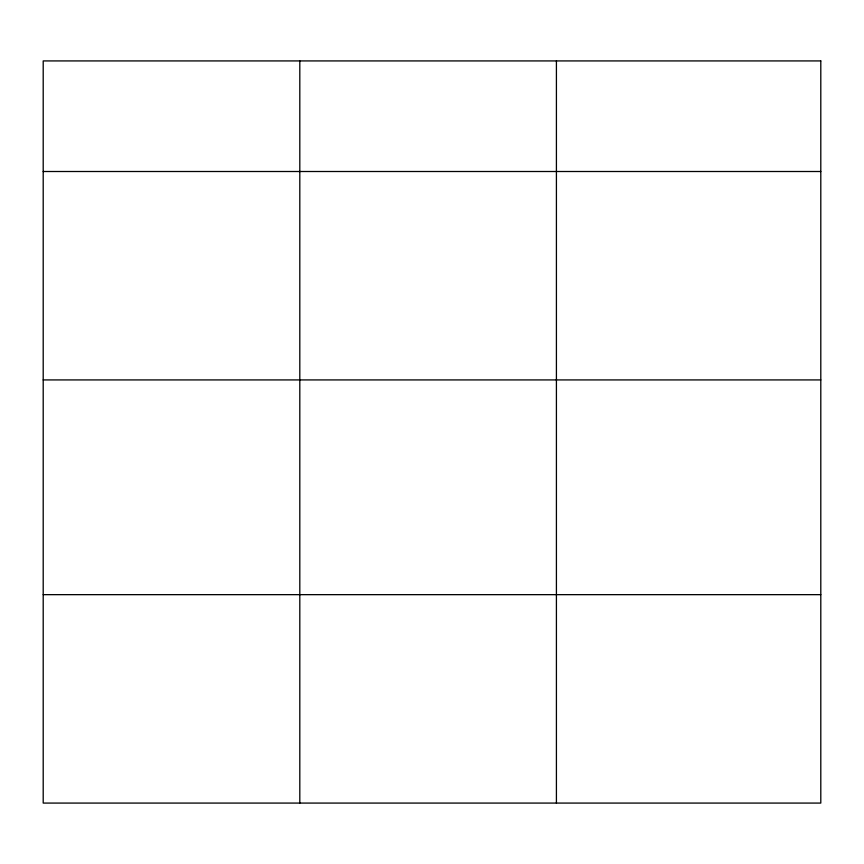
<?xml version="1.0" encoding="UTF-8"?>
<svg xmlns="http://www.w3.org/2000/svg" width="864" height="864" viewBox="0 0 864 864"><rect width="100%" height="100%" fill="white"/><g stroke="black" fill="none" stroke-linecap="round" stroke-linejoin="round"><path stroke-width="1.3" d="M43.2 171.504L820.8 171.504M43.2 379.922L820.8 379.922M43.2 594.659L820.8 594.659M556.416 60.923L556.416 803.077M299.808 60.923L299.808 803.077M820.8 60.923L43.2 60.923L43.2 803.077L820.8 803.077L820.8 60.923"/></g></svg>
